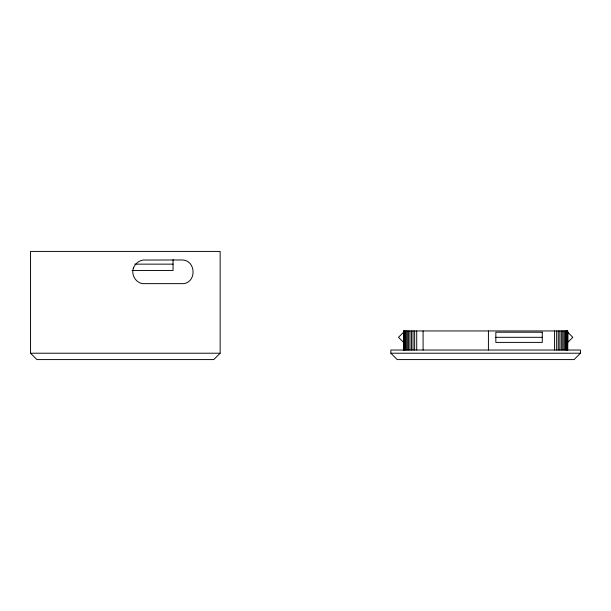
<?xml version="1.0" encoding="UTF-8"?>
<svg xmlns="http://www.w3.org/2000/svg" width="611" height="611" viewBox="0 0 611 611"><rect width="100%" height="100%" fill="white"/><g stroke="black" fill="none" stroke-linecap="round" stroke-linejoin="round"><path stroke-width="0.92" d="M220.143 353.219L213.781 359.581L36.912 359.581L30.55 353.219L30.55 251.419L220.143 251.419L220.143 353.219L30.55 353.219M580.45 353.219L574.088 359.581L397.219 359.581L390.857 353.219L390.857 350.034L580.45 350.034L580.45 353.219L390.857 353.219M134.894 264.143L173.066 264.143M132.029 270.505L173.066 270.505L173.066 259.599M495.834 337.31L542.278 337.31M567.726 350.034L567.726 330.948L403.581 330.948L403.581 350.034M567.588 330.948L567.588 350.034M567.268 330.948L567.268 350.034M566.733 330.948L566.733 350.034M566 330.948L566 350.034M565.076 330.948L565.076 350.034M563.976 330.948L563.976 350.034M562.731 330.948L562.731 350.034M561.349 330.948L561.349 350.034M559.859 330.948L559.859 350.034M558.286 330.948L558.286 350.034M556.659 330.948L556.659 350.034M554.582 330.948L554.582 350.034M488.418 330.948L488.418 350.034M423.087 330.948L423.087 350.034M416.725 330.948L416.725 350.034M414.648 330.948L414.648 350.034M413.021 330.948L413.021 350.034M411.447 330.948L411.447 350.034M409.958 330.948L409.958 350.034M408.576 330.948L408.576 350.034M407.331 330.948L407.331 350.034M406.231 330.948L406.231 350.034M405.307 330.948L405.307 350.034M404.574 330.948L404.574 350.034M404.039 330.948L404.039 350.034M403.718 330.948L403.718 350.034M403.581 332.224L403.581 342.404L398.494 337.31L403.581 332.224M567.726 332.224L567.726 342.404L572.812 337.31L567.726 332.224M133.358 268.061C131.121 274.622 135.466 282.381 142.355 283.641L183.796 283.641C197.009 281.587 195.703 260.255 182.246 259.973L143.127 260.049C138.705 260.622 134.985 264.021 133.358 268.061M542.278 332.224L495.834 332.224L495.834 342.404L542.278 342.404L542.278 332.224"/></g></svg>
